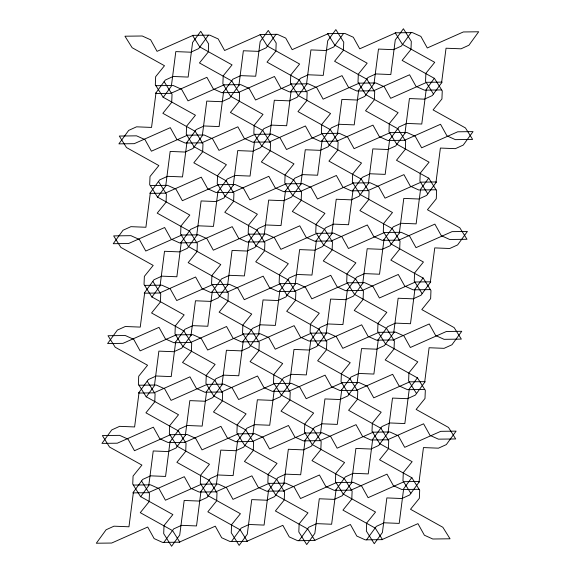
<?xml version="1.0" encoding="UTF-8"?>
<svg xmlns="http://www.w3.org/2000/svg" width="575" height="575" viewBox="0 0 575 575"><rect width="100%" height="100%" fill="white"/><g stroke="black" fill="none" stroke-linecap="round" stroke-linejoin="round"><path stroke-width="0.86" d="M155.99 92.834L151.541 127.427L136.548 126.823L128.678 130.403L118.896 143.865L134.248 143.671L170.293 127.672L176.719 139.236L185.136 143.031L202.4 142.816M150.348 192.675L145.899 227.262L130.906 226.665L123.036 230.244L113.246 243.707L128.599 243.513L164.651 227.513L171.077 239.078L179.486 242.873L196.751 242.657M144.699 292.517L140.25 327.103L125.264 326.499L117.386 330.086L107.604 343.548L122.957 343.354L159.002 327.355L165.428 338.919L173.844 342.714L191.108 342.499M139.057 392.358L134.607 426.945L119.614 426.341L111.744 429.927L101.955 443.39L117.307 443.196L153.36 427.189L159.785 438.754L168.195 442.556L185.466 442.34M133.414 492.2L128.958 526.786L113.972 526.183L106.095 529.769L96.312 543.224L111.665 543.037L147.718 527.031L154.136 538.595L162.553 542.398L179.817 542.182L172.622 530.675L140.271 512.663L149.119 501.702L149.45 493.623L141.551 480.995M186.947 142.334L182.498 176.92L167.505 176.317L159.634 179.903L149.852 193.358L165.197 193.171L201.25 177.165L207.676 188.729L216.092 192.532L233.357 192.316M181.305 242.176L176.856 276.762L161.862 276.158L153.992 279.745L144.203 293.2L159.555 293.013L195.608 277.006L202.026 288.571L210.443 292.373L227.707 292.158M175.655 342.01L171.206 376.603L156.22 376L148.343 379.579L138.561 393.041L153.913 392.847L189.958 376.848L196.384 388.412L204.801 392.215L222.065 391.992M202.314 135.686L206.763 101.099L221.756 101.703L229.626 98.117L239.416 84.662M170.013 441.852L165.564 476.445L150.571 475.841L142.701 479.421L132.911 492.883L148.264 492.689L184.316 476.689L190.742 488.254L199.151 492.049L216.423 491.833M196.672 235.527L201.121 200.941L216.107 201.545L223.984 197.958L233.766 184.503M191.022 335.369L195.471 300.783L210.464 301.386L218.335 297.8L228.124 284.338M223.553 91.986L219.097 126.579L204.111 125.975L196.233 129.555L186.451 143.017M185.38 435.21L189.829 400.624L204.822 401.221L212.693 397.641L222.475 384.179M217.903 191.827L213.454 226.413L198.461 225.817L190.591 229.396L180.802 242.858M212.261 291.669L207.812 326.255L192.819 325.658L184.949 329.238L175.159 342.7M238.912 85.344L243.369 50.758L258.355 51.362L266.232 47.775L276.014 34.313M206.612 391.51L202.163 426.097L187.17 425.493L179.299 429.079L169.517 442.542M233.27 185.186L237.719 150.6L252.713 151.196L260.583 147.617L270.372 134.155M200.97 491.352L196.521 525.938L181.528 525.334L173.657 528.921L163.868 542.376M227.628 285.027L232.077 250.434L247.063 251.038L254.941 247.458L264.723 233.996M221.979 384.869L226.428 350.276L241.421 350.879L249.291 347.3L259.081 333.838M254.509 141.486L250.053 176.072L235.067 175.468L227.19 179.055L217.408 192.517M216.337 484.703L220.786 450.117L235.779 450.721L243.649 447.134L253.431 433.679M248.86 241.327L244.411 275.914L229.418 275.31L221.548 278.897L211.758 292.352M243.218 341.162L238.762 375.755L223.776 375.152L215.905 378.731L206.116 392.193M269.869 134.845L274.325 100.251L289.311 100.855L297.189 97.276L306.971 83.813M237.568 441.003L233.119 475.597L218.126 474.993L210.256 478.573L200.474 492.035M264.227 234.679L268.676 200.093L283.669 200.697L291.539 197.11L301.329 183.655M258.585 334.521L263.034 299.934L278.02 300.538L285.897 296.952L295.679 283.489M291.108 91.138L286.659 125.731L271.666 125.127L263.796 128.707L254.006 142.169M252.935 434.362L257.384 399.776L272.377 400.38L280.248 396.793L290.037 383.331M285.466 190.979L281.01 225.572L266.024 224.969L258.146 228.548L248.364 242.01M279.817 290.821L275.368 325.407L260.374 324.81L252.504 328.39L242.715 341.852M306.475 84.496L310.924 49.91L325.917 50.514L333.787 46.927L343.577 33.465M274.174 390.662L269.718 425.248L254.732 424.652L246.855 428.231L237.072 441.693M300.826 184.338L305.282 149.752L320.268 150.348L328.145 146.769L337.928 133.307M268.525 490.504L264.076 525.09L249.083 524.486L241.213 528.073L231.423 541.535M295.183 284.179L299.632 249.593L314.626 250.19L322.496 246.61L332.285 233.148M289.534 384.021L293.99 349.428L308.976 350.031L316.854 346.452L326.636 332.99M322.065 140.638L317.616 175.224L302.623 174.62L294.752 178.207L284.963 191.669M283.892 483.863L288.341 449.269L303.334 449.873L311.204 446.293L320.994 432.831M316.415 240.479L311.966 275.066L296.98 274.462L289.103 278.048L279.321 291.511M310.773 340.321L306.324 374.907L291.331 374.303L283.461 377.89L273.671 391.345M337.432 133.997L341.881 99.403L356.874 100.007L364.744 96.427L374.526 82.965M305.131 440.155L300.675 474.749L285.689 474.145L277.811 477.724L268.029 491.187M331.782 233.838L336.238 199.245L351.224 199.848L359.095 196.269L368.884 182.807M326.14 333.673L330.589 299.086L345.582 299.69L353.452 296.103L363.242 282.648M358.663 90.297L354.214 124.883L339.221 124.279L331.351 127.866L321.569 141.321M320.491 433.514L324.947 398.928L339.933 399.532L347.81 395.945L357.592 382.483M353.021 190.131L348.572 224.724L333.579 224.121L325.709 227.7L315.919 241.162M347.372 289.973L342.923 324.566L327.937 323.962L320.059 327.542L310.277 341.004M374.03 83.648L378.479 49.062L393.473 49.666L401.343 46.079L411.132 32.624M341.73 389.814L337.281 424.4L322.287 423.804L314.417 427.383L304.628 440.845M368.388 183.49L372.837 148.903L387.83 149.507L395.701 145.921L405.483 132.458M336.088 489.656L331.631 524.242L316.645 523.638L308.768 527.225L298.986 540.687M362.739 283.331L367.188 248.745L382.181 249.342L390.051 245.762L399.841 232.3M357.097 383.173L361.546 348.587L376.539 349.183L384.409 345.604L394.198 332.142M389.62 139.79L385.171 174.376L370.178 173.779L362.308 177.359L352.525 190.821M351.447 483.014L355.903 448.421L370.889 449.025L378.767 445.445L388.549 431.983M383.978 239.631L379.529 274.217L364.536 273.614L356.665 277.2L346.876 290.662M378.328 339.473L373.879 374.059L358.893 373.455L351.016 377.042L341.234 390.497M404.987 133.148L409.436 98.555L424.429 99.159L432.299 95.579L442.089 82.117L426.736 82.311L390.684 98.311L384.258 86.746L375.849 82.951L358.577 83.167M372.686 439.314L368.237 473.901L353.244 473.297L345.374 476.883L335.584 490.338M399.345 232.99L403.794 198.397L418.78 199L426.657 195.421L436.439 181.959L421.087 182.153L385.042 198.152L378.616 186.588L370.199 182.785L352.935 183.008M393.695 332.824L398.144 298.238L413.137 298.842L421.008 295.255L430.797 281.8L415.445 281.987L379.392 297.994L372.974 286.429L364.557 282.627L347.293 282.842M388.053 432.666L392.502 398.08L407.495 398.683L415.366 395.097L425.148 381.642L409.802 381.829L373.75 397.835L367.324 386.271L358.908 382.468L341.643 382.684M441.586 82.8L446.042 48.214L461.028 48.818L468.905 45.231L478.688 31.776L463.335 31.963L427.283 47.969L420.864 36.405L412.448 32.602L395.183 32.818L402.378 44.325L434.729 62.337L425.881 73.298L425.55 81.377L433.449 94.005M435.943 182.642L440.393 148.055L455.386 148.659L463.256 145.072L473.045 131.61L457.693 131.804L421.64 147.811L415.215 136.246L406.805 132.444L389.534 132.66M430.301 282.483L434.75 247.897L449.736 248.501L457.614 244.914L467.396 231.452L452.043 231.646L415.998 247.645L409.573 236.081L401.156 232.286L383.892 232.501M424.652 382.325L429.101 347.738L444.094 348.335L451.964 344.756L461.754 331.293L446.401 331.488L410.349 347.487L403.923 335.922L395.514 332.127L378.249 332.343M419.01 482.166L423.459 447.573L438.452 448.177L446.322 444.597L456.104 431.135L440.752 431.329L404.707 447.328L398.281 435.764L389.864 431.969L372.6 432.184M208.459 35.161L198.67 48.623L190.799 52.203L175.806 51.606L171.357 86.192L163.214 97.391L155.322 84.769L155.653 76.683L164.493 65.722L132.149 47.718L124.955 36.211L142.219 35.995L150.628 39.79L157.054 51.355L193.107 35.355M223.05 92.676L232.839 79.213L240.709 75.627L255.702 76.231L260.152 41.644L268.295 30.446L276.187 43.068L275.856 51.153L267.016 62.107L299.359 80.119M202.81 135.003L193.028 148.465L185.157 152.044L170.164 151.441L165.715 186.034L157.572 197.232L149.673 184.604L150.01 176.525L158.851 165.564L126.5 147.559L119.305 136.052L136.57 135.837L144.986 139.632L151.412 151.196L187.457 135.197M290.612 91.828L300.394 78.365L308.265 74.786L323.258 75.382L327.707 40.796L335.85 29.598L343.749 42.227L343.419 50.305L334.571 61.266L366.922 79.271M197.167 234.844L187.378 248.307L179.508 251.886L164.515 251.282L160.066 285.876L151.922 297.074L144.03 284.445L144.361 276.367L153.202 265.406L120.858 247.401L113.663 235.894L130.928 235.671L139.344 239.473L145.763 251.038L181.815 235.038M358.168 90.979L367.95 77.517L375.827 73.938L390.813 74.542L395.269 39.948L403.413 28.75L411.305 41.378L410.974 49.457L402.126 60.418L434.477 78.423M191.525 334.686L181.736 348.148L173.866 351.728L158.873 351.124L154.423 385.717L146.28 396.915L138.381 384.287L138.719 376.208L147.559 365.247L115.216 347.243L108.014 335.728L125.278 335.512L133.695 339.315L140.12 350.879L176.173 334.88M389.124 140.472L398.906 127.017L406.784 123.431L421.77 124.035L426.226 89.448L434.362 78.243L442.261 90.872L441.931 98.95L433.083 109.911L465.434 127.923L472.628 139.43L455.364 139.646L446.948 135.844L440.529 124.279L404.477 140.286M185.876 434.527L176.094 447.982L168.216 451.569L153.23 450.965L148.774 485.552L140.638 496.757L132.739 484.128L133.069 476.05L141.917 465.089L109.566 447.077L102.372 435.57L119.636 435.354L128.053 439.156L134.471 450.721L170.523 434.714M383.475 240.314L393.264 226.852L401.134 223.272L416.128 223.876L420.577 189.283L428.72 178.085L436.619 190.713L436.281 198.792L427.441 209.753L459.784 227.757L466.986 239.272L449.722 239.487L441.305 235.685L434.88 224.121L398.827 240.12M216.833 484.021L207.05 497.483L199.173 501.062L184.187 500.458L179.731 535.052L171.587 546.25L163.695 533.622L164.026 525.543L172.874 514.582L140.523 496.577M377.832 340.156L387.622 326.693L395.492 323.114L410.485 323.718L414.934 289.124L423.078 277.926L430.97 290.555L430.639 298.633L421.798 309.594L454.142 327.599L461.337 339.106L444.073 339.329L435.656 335.527L429.238 323.962L393.185 339.962M284.388 483.173L274.606 496.635L266.735 500.214L251.742 499.618L247.293 534.204L239.15 545.402L231.251 532.773L231.581 524.695L240.429 513.734L208.078 495.729M372.19 439.997L381.973 426.535L389.843 422.956L404.836 423.559L409.285 388.966L417.428 377.768L425.327 390.396L424.99 398.475L416.149 409.436L448.5 427.441L455.695 438.948L438.43 439.163L430.014 435.368L423.588 423.804L387.543 439.803M351.95 482.324L342.161 495.787L334.291 499.373L319.298 498.769L314.848 533.356L306.705 544.554L298.813 531.933L299.144 523.847L307.984 512.893L275.641 494.881M366.541 539.839L376.33 526.377L384.201 522.797L399.194 523.394L403.643 488.808L411.786 477.609L419.678 490.231L419.348 498.317L410.507 509.277L442.851 527.282L450.045 538.789L432.781 539.005L424.372 535.21L417.946 523.645L381.893 539.645M260.662 34.507L224.609 50.507L218.191 38.942L209.774 35.147L192.51 35.363L199.705 46.87L232.056 64.882L223.208 75.835L222.877 83.921L230.776 96.542M328.224 33.659L292.172 49.666L285.746 38.101L277.33 34.299L260.065 34.514L267.267 46.022L299.611 64.033L290.77 74.987L290.433 83.073L298.332 95.694M224.063 84.848L188.011 100.855L181.585 89.29L173.176 85.488L155.904 85.704M238.402 92.482L274.455 76.482L280.88 88.047L289.29 91.842L306.561 91.626M395.78 32.811L359.727 48.818L353.302 37.253L344.892 33.451L327.628 33.666L334.822 45.173L367.166 63.185L358.326 74.146L357.995 82.225L365.887 94.846M291.618 84.007L255.566 100.007L249.147 88.442L240.731 84.64L223.467 84.863M305.965 91.633L342.01 75.634L348.436 87.199L356.852 90.994L374.117 90.778M201.803 142.823L237.856 126.823L244.274 138.388L252.691 142.183L269.955 141.968M359.181 83.159L323.128 99.159L316.703 87.594L308.286 83.792L291.022 84.015M255.02 134.349L218.967 150.348L212.542 138.783L204.132 134.988L186.861 135.204M373.52 90.785L409.573 74.786L415.991 86.351L424.408 90.146L441.672 89.93M269.359 141.975L305.411 125.975L311.837 137.54L320.246 141.342L337.518 141.119M322.575 133.501L286.522 149.5L280.104 137.935L271.688 134.14L254.423 134.356M218.414 184.69L182.368 200.697L175.943 189.132L167.526 185.33L150.262 185.545M336.921 141.134L372.967 125.127L379.392 136.692L387.809 140.494L405.073 140.278M232.76 192.323L268.812 176.317L275.231 187.881L283.647 191.683L300.912 191.468M390.13 132.653L354.085 148.659L347.659 137.094L339.243 133.292L321.978 133.508M285.976 183.842L249.924 199.848L243.498 188.284L235.089 184.482L217.817 184.697M300.315 191.475L336.368 175.476L342.793 187.04L351.203 190.835L368.467 190.62M196.154 242.664L232.207 226.665L238.632 238.23L247.049 242.025L264.313 241.809M353.532 183.001L317.479 199L311.061 187.436L302.644 183.633L285.38 183.849M249.37 234.19L213.325 250.19L206.899 238.625L198.483 234.83L181.218 235.046M367.871 190.627L403.923 174.627L410.349 186.192L418.765 189.987L436.03 189.772M263.717 241.816L299.769 225.817L306.188 237.382L314.604 241.177L331.868 240.961M316.933 233.342L280.88 249.342L274.455 237.777L266.045 233.982L248.774 234.197M212.772 284.532L176.719 300.531L170.301 288.973L161.884 285.171L144.62 285.387M331.272 240.968L367.324 224.969L373.75 236.533L382.159 240.336L399.424 240.113M227.111 292.165L263.163 276.158L269.589 287.723L277.998 291.525L295.27 291.309M384.488 232.494L348.436 248.493L342.017 236.929L333.601 233.134L316.336 233.349M280.327 283.683L244.274 299.69L237.856 288.125L229.439 284.323L212.175 284.539M294.673 291.317L330.726 275.31L337.144 286.875L345.561 290.677L362.825 290.461M190.512 342.506L226.564 326.507L232.983 338.071L241.399 341.866L258.664 341.651M347.889 282.835L311.837 298.842L305.411 287.277L297.002 283.475L279.73 283.691M243.728 334.032L207.676 350.031L201.25 338.467L192.841 334.664L175.576 334.887M362.228 290.468L398.281 274.469L404.699 286.027L413.116 289.829L430.38 289.613M258.067 341.658L294.12 325.658L300.545 337.223L308.955 341.018L326.226 340.803M311.283 333.184L275.231 349.183L268.812 337.618L260.396 333.823L243.132 334.039M207.129 384.373L171.077 400.372L164.651 388.808L156.235 385.013L138.97 385.228M325.63 340.81L361.675 324.81L368.101 336.375L376.517 340.17L393.782 339.954M221.468 391.999L257.521 376L263.939 387.564L272.356 391.367L289.62 391.151M378.846 332.336L342.793 348.335L336.368 336.77L327.951 332.975L310.687 333.191M274.685 383.525L238.632 399.524L232.207 387.96L223.797 384.165L206.533 384.38M289.024 391.158L325.076 375.152L331.502 386.716L339.911 390.518L357.183 390.303M184.87 442.348L220.915 426.341L227.341 437.906L235.757 441.708L253.022 441.492M342.24 382.677L306.188 398.683L299.769 387.119L291.353 383.317L274.088 383.532M238.079 433.866L202.033 449.873L195.608 438.308L187.191 434.506L169.927 434.722M356.586 390.31L392.632 374.303L399.057 385.868L407.474 389.67L424.738 389.455M252.425 441.499L288.478 425.5L294.896 437.065L303.312 440.86L320.577 440.644M305.641 433.025L269.589 449.025L263.163 437.46L254.754 433.658L237.482 433.881M201.48 484.215L165.428 500.214L159.009 488.649L150.593 484.854L133.328 485.07M319.98 440.651L356.033 424.652L362.458 436.217L370.868 440.012L388.139 439.796M215.819 491.841L251.872 475.841L258.297 487.406L266.714 491.208L283.978 490.985M373.197 432.177L337.144 448.177L330.726 436.612L322.309 432.817L305.045 433.033M269.035 483.367L232.99 499.366L226.564 487.801L218.148 484.006L200.883 484.222M283.382 490.993L319.434 474.993L325.853 486.558L334.269 490.36L351.533 490.137M179.22 542.189L215.273 526.183L221.698 537.747L230.108 541.549L247.372 541.334L240.178 529.827L207.834 511.815L216.674 500.854L217.005 492.775L209.113 480.154M336.598 482.518L300.545 498.518L294.12 486.953L285.71 483.158L268.439 483.374M350.937 490.152L386.989 474.145L393.415 485.71L401.824 489.512L419.096 489.296M246.776 541.341L282.828 525.334L289.254 536.899L297.67 540.701L314.935 540.486L307.733 528.978L275.389 510.967L284.23 500.013L284.567 491.927L276.668 479.306M314.338 540.493L350.391 524.493L356.809 536.058L365.226 539.853L382.49 539.637L375.295 528.13L342.944 510.118L351.792 499.165L352.123 491.079L344.224 478.457M238.999 92.474L221.734 92.69L213.318 88.888L206.899 77.323L170.847 93.33L155.494 93.524L165.277 80.062L173.154 76.475L188.14 77.079L192.596 42.492L200.74 31.294L208.632 43.916L208.301 52.002L199.453 62.955L231.804 80.967M336.001 482.526L353.266 482.31L361.682 486.112L368.101 497.677L404.153 481.67L419.506 481.476L409.723 494.938L401.846 498.525L386.86 497.921L382.404 532.508L374.26 543.706L366.368 531.084L366.699 522.998L375.547 512.045L343.196 494.033M365.779 94.674L398.123 112.678L389.282 123.639L388.952 131.718L396.843 144.347M397.871 128.764L365.527 110.759L374.368 99.798L374.706 91.72L366.807 79.091M396.736 144.167L429.079 162.179L420.239 173.14L419.908 181.218L427.8 193.84M298.224 95.522L330.567 113.527L321.727 124.487L321.389 132.566L329.288 145.195M428.828 178.264L396.484 160.26L405.325 149.299L405.662 141.213L397.763 128.592M330.316 129.612L297.972 111.608L306.813 100.647L307.143 92.568L299.252 79.939M329.173 145.015L361.524 163.027L352.683 173.981L352.346 182.067L360.245 194.688M230.661 96.37L263.012 114.375L254.164 125.336L253.834 133.414L261.733 146.043M361.272 179.112L328.929 161.101L337.769 150.147L338.1 142.061L330.208 129.44M262.761 130.46L230.41 112.456L239.257 101.495L239.588 93.416L231.689 80.788M360.13 194.515L392.481 212.52L383.633 223.481L383.302 231.56L391.201 244.188M261.618 145.863L293.969 163.875L285.121 174.829L284.79 182.915L292.682 195.536M163.106 97.218L195.45 115.223L186.609 126.184L186.278 134.263L194.17 146.891M392.229 228.606L359.885 210.601L368.726 199.64L369.057 191.561L361.165 178.933M293.717 179.961L261.366 161.949L270.214 150.988L270.545 142.909L262.646 130.288M195.198 131.308L162.854 113.304L171.695 102.343L172.033 94.264L164.134 81.636M391.086 244.008L423.437 262.02L414.589 272.974L414.259 281.06L422.158 293.681M292.574 195.363L324.925 213.368L316.077 224.329L315.747 232.408L323.639 245.036M194.062 146.711L226.406 164.716L217.566 175.677L217.235 183.756L225.127 196.384M423.186 278.106L390.842 260.094L399.683 249.14L400.013 241.054L392.121 228.433M324.674 229.454L292.323 211.449L301.171 200.488L301.501 192.409L293.602 179.781M226.155 180.809L193.811 162.797L202.652 151.836L202.989 143.757L195.09 131.136M323.531 244.857L355.875 262.861L347.034 273.822L346.703 281.908L354.595 294.529M225.019 196.204L257.363 214.216L248.522 225.177L248.184 233.256L256.083 245.884M355.63 278.954L323.279 260.942L332.127 249.981L332.458 241.903L324.559 229.281M257.111 230.302L224.768 212.297L233.608 201.336L233.946 193.257L226.047 180.629M354.488 294.357L386.831 312.362L377.991 323.322L377.66 331.401L385.552 344.03M255.976 245.705L288.319 263.709L279.479 274.67L279.141 282.749L287.04 295.377M157.457 197.053L189.807 215.064L180.96 226.025L180.629 234.104L188.528 246.725M386.587 328.447L354.236 310.442L363.084 299.482L363.414 291.403L355.515 278.774M288.068 279.802L255.724 261.79L264.565 250.829L264.902 242.751L257.003 230.122M189.556 231.15L157.212 213.145L166.053 202.184L166.383 194.098L158.492 181.477M385.444 343.85L417.788 361.855L408.947 372.816L408.617 380.902L416.508 393.523M286.932 295.198L319.276 313.21L310.435 324.171L310.098 332.249L317.997 344.878M188.413 246.553L220.764 264.558L211.916 275.518L211.586 283.597L219.485 296.226M417.543 377.948L385.192 359.936L394.04 348.975L394.371 340.896L386.472 328.275M319.024 329.295L286.681 311.291L295.521 300.33L295.859 292.251L287.96 279.623M220.513 280.643L188.169 262.638L197.009 251.678L197.34 243.599L189.448 230.97M317.889 344.698L350.232 362.703L341.392 373.664L341.054 381.743L348.953 394.371M219.37 296.046L251.721 314.058L242.873 325.019L242.542 333.098L250.441 345.719M349.981 378.796L317.637 360.784L326.478 349.823L326.816 341.744L318.917 329.116M251.469 330.143L219.125 312.139L227.966 301.178L228.297 293.092L220.405 280.471M348.845 394.191L381.189 412.203L372.348 423.164L372.011 431.243L379.91 443.864M250.326 345.546L282.677 363.551L273.829 374.512L273.499 382.591L281.398 395.219M151.814 296.894L184.158 314.906L175.317 325.86L174.987 333.946L182.879 346.567M380.938 428.289L348.594 410.284L357.434 399.323L357.765 391.244L349.873 378.616M282.426 379.637L250.075 361.632L258.923 350.671L259.253 342.592L251.361 329.964M183.914 330.992L151.563 312.98L160.411 302.026L160.741 293.94L152.842 281.319M379.802 443.692L412.146 461.696L403.305 472.657L402.967 480.736L410.866 493.364M281.283 395.039L313.634 413.051L304.786 424.012L304.455 432.091L312.354 444.712M182.771 346.394L215.115 364.399L206.274 375.36L205.943 383.439L213.835 396.067M411.894 477.782L379.55 459.777L388.391 448.816L388.722 440.738L380.83 428.109M313.382 429.137L281.031 411.125L289.879 400.171L290.21 392.085L282.318 379.464M214.87 380.485L182.519 362.48L191.367 351.519L191.698 343.44L183.799 330.812M312.239 444.54L344.59 462.544L335.743 473.505L335.412 481.584L343.311 494.213M213.728 395.887L246.071 413.899L237.231 424.853L236.9 432.939L244.792 445.56M344.339 478.63L311.988 460.625L320.836 449.664L321.166 441.586L313.267 428.957M245.827 429.985L213.476 411.973L222.317 401.019L222.654 392.933L214.755 380.312M244.684 445.388L277.028 463.393L268.187 474.353L267.857 482.432L275.748 495.061M146.172 396.736L178.516 414.74L169.675 425.701L169.338 433.787L177.237 446.408M276.776 479.478L244.432 461.473L253.273 450.512L253.611 442.434L245.712 429.805M178.264 430.833L145.921 412.821L154.761 401.86L155.092 393.782L147.2 381.16M177.129 446.236L209.472 464.241L200.632 475.202L200.294 483.28L208.193 495.909M209.221 480.326L176.877 462.322L185.718 451.361L186.048 443.282L178.157 430.653"/></g></svg>
